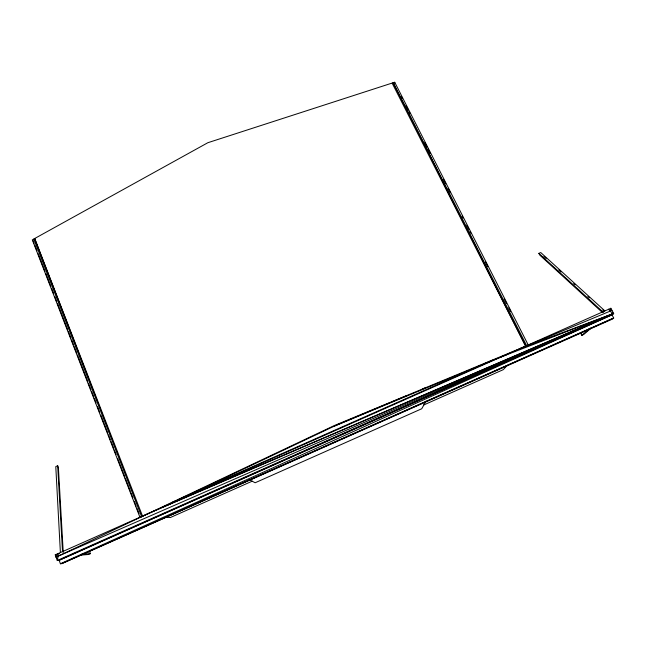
<?xml version="1.0" encoding="UTF-8"?>
<svg xmlns="http://www.w3.org/2000/svg" width="646" height="646" viewBox="0 0 646 646"><rect width="100%" height="100%" fill="white"/><g stroke="black" fill="none" stroke-linecap="round" stroke-linejoin="round"><path stroke-width="0.97" d="M392.235 83.318L525.666 346.321M394.617 83.205L394.714 82.244L393.059 82.963M59.432 553.735L57.421 553.88L58.237 556.117L57.276 560.462L59.141 560.284L611.988 314.828L613.627 313.455L610.85 308.263L55.241 554.841L57.276 560.462L613.627 313.455L609.84 311.275L608.734 309.208M61.814 563.611L613.7 318.034L60.401 563.756L611.988 314.828L613.7 318.034L612.448 319.059L61.814 563.611L60.401 563.756L59.141 560.284L613.627 313.455L519.852 348.654L609.84 311.275L610.85 308.263M57.292 558.37L56.057 557.086L57.421 553.88M426.045 401.158L421.733 408.757L255.146 482.764L249.17 479.607M507.32 365.313L503.291 369.649L423.364 405.147M583.12 331.495L580.835 333.481L581.812 335.339L583.701 334.499L591.308 327.998M581.812 335.339L590.145 328.184M503.177 355.978L501.441 356.818L613.627 313.455L56.057 557.086M34.618 238.552L142.588 516.259L334.394 425.52L526.724 345.804L393.172 82.736L207.842 142.718L33.762 239.028L141.644 516.703L34.827 238.745L32.3 239.844L140.029 517.47L140.513 517.503M58.237 556.117L148.604 513.409L613.627 313.455L167.371 505.083M162.081 507.578L334.483 426.053L390.031 402.636M609.84 311.275L611.956 310.338M252.271 481.141L170.286 517.559L165.303 517.123M87.622 551.781L89.641 551.636L90.375 553.63L88.437 554.494L80.564 555.124M171.287 502.741L174.977 501.11M178.659 499.479L492.72 360.097M140.029 517.47L141.837 516.671M63.251 552.467L58.39 467.664L57.68 465.75L55.782 466.59L60.385 552.467M602.153 312.276L539.814 255.138L538.877 253.361L540.734 252.538L604.809 310.847M391.88 401.86L406.697 395.61M422.436 388.981L425.213 387.81M334.483 426.053L506.876 354.573M55.241 554.841L58.011 554.349M81.339 554.333L90.375 553.63M543.9 256.357L546.136 258.4M558.798 269.939L561.027 271.974M573.688 283.521L575.182 284.878M587.836 296.425L589.33 297.782M602.734 309.999L604.228 311.356M538.877 253.361L603.477 312.454M394.714 82.244L528.315 345.142M401.465 96.682L402.377 98.475M406.027 105.661L408.312 110.159M409.225 111.952L410.137 113.753M424.745 142.508L427.03 146.997M427.943 148.79L430.228 153.288M443.463 179.346L445.748 183.835M448.025 188.333L450.31 192.823M462.181 216.184L463.093 217.985M466.743 225.171L469.028 229.661M469.941 231.462L470.853 233.254M485.461 262.01L487.746 266.499M504.179 298.848L506.456 303.345M508.741 307.835L510.566 311.429M393.172 82.736L525.787 346.191M32.978 240.474L34.077 243.292M34.803 245.165L36.992 250.801M38.082 253.62L45.01 271.465M45.737 273.339L50.84 286.485M51.575 288.366L53.392 293.058M54.853 296.821L56.678 301.512M57.405 303.394L67.612 329.686M68.339 331.568L70.89 338.141M71.617 340.014L73.442 344.714M74.169 346.587L76.721 353.16M77.455 355.042L87.662 381.334M88.389 383.215L90.941 389.788M91.667 391.67L93.492 396.361M94.219 398.243L96.044 402.934M97.498 406.689L99.686 412.326M100.784 415.144L107.704 432.99M108.439 434.863L110.256 439.563M110.991 441.436L113.543 448.009M114.269 449.891L116.094 454.59M117.548 458.345L124.476 476.183M125.203 478.064L130.306 491.21M131.033 493.092L132.858 497.783M134.32 501.538L136.136 506.238M136.871 508.111L139.06 513.748M57.68 465.75L62.525 551.523"/></g></svg>
